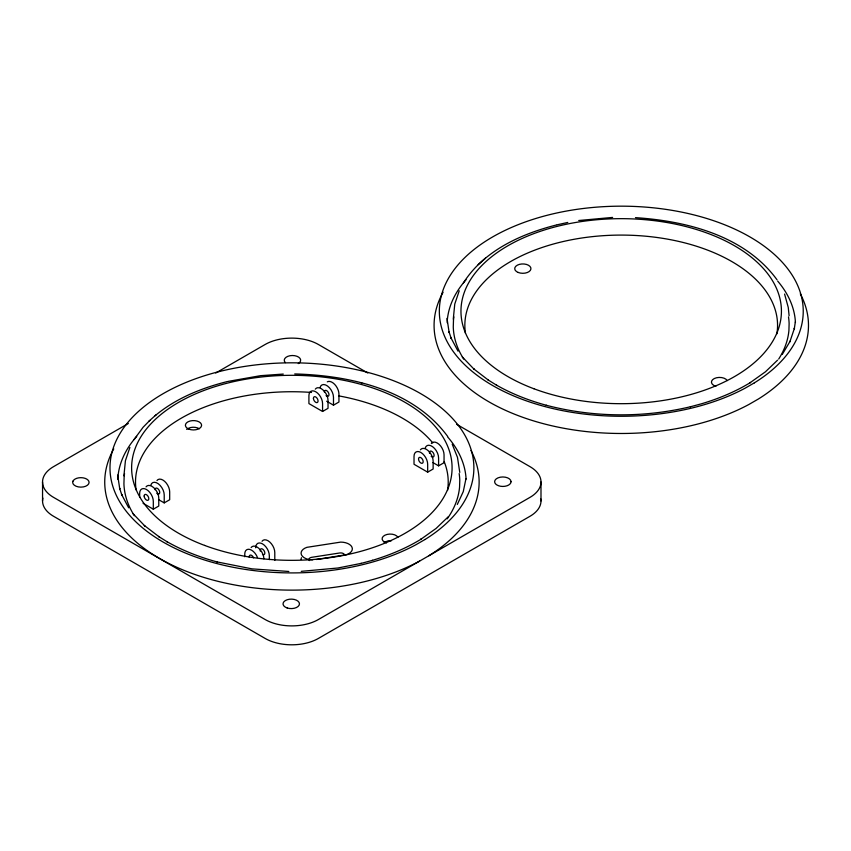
<?xml version="1.0" encoding="UTF-8"?>
<svg xmlns="http://www.w3.org/2000/svg" width="851" height="851" viewBox="0 0 851 851"><rect width="100%" height="100%" fill="white"/><g stroke="black" fill="none" stroke-linecap="round" stroke-linejoin="round"><path stroke-width="1.28" d="M117.874 479.4L117.949 476.783A174.221 100.588 0 0 1 136.703 436.382M123.927 475.815L125.416 460.699L129.884 447.435M447.222 322.752L447.296 320.146A174.221 100.588 0 0 1 466.05 279.745M453.275 319.178L454.764 304.052L459.232 290.797M465.997 478.56L463.252 491.655L457.295 504.473M795.334 321.912L794.281 328.911L794.504 328.071L789.856 341.868L790.207 341.091L782.271 354.41M134.032 439.595L143.128 427.223L149.829 420.394M463.38 282.957C483.772 250.832 520.769 233.993 556.458 224.972M448.211 516.802L436.127 528.407L420.671 539.428L421.224 539.087C405.959 548.427 389.311 555.309 372.195 560.415M777.559 360.154L765.475 371.77L750.018 382.78L750.571 382.45C735.307 391.79 718.659 398.672 701.532 403.778L690.352 406.789M155.127 415.703C175.742 398.449 201.261 388.12 227.111 381.61M485.474 258.151L478.124 264.693M148.776 421.341L156.127 414.799M384.099 542.395L388.12 540.842L391.205 540.842M186.688 429.415C190.22 426.628 195.57 426.628 199.421 428.755M128.32 423.49L53.57 466.635A37.646 21.732 0 0 0 53.57 497.378L265.15 619.528A37.646 21.732 0 0 0 318.391 619.528L529.971 497.378A37.646 21.732 0 0 0 529.971 466.635L456.561 424.255M215.707 373.036L265.15 344.485A37.646 21.732 0 0 1 318.391 344.485L367.781 373.004M143.064 503.281L153.308 509.196L158.765 506.047L158.765 498.165A9.648 5.574 60 0 0 153.701 487.634A9.648 5.574 60 0 0 146.032 486.868M158.541 499.611L164.222 502.888L169.679 499.739L169.679 491.857A9.648 5.574 60 0 0 164.626 481.326A9.648 5.574 60 0 0 156.946 480.56M322.572 411.469L322.572 403.587A9.648 5.574 60 0 0 315.742 391.768A9.648 5.574 60 0 0 308.913 395.704L308.913 403.587L322.572 411.469L328.029 408.32L328.029 400.438A9.648 5.574 60 0 0 322.965 389.907A9.648 5.574 60 0 0 315.295 389.141M326.667 401.225L333.486 405.172L338.943 402.012L338.943 394.13A9.648 5.574 60 0 0 334.73 384.418A9.648 5.574 60 0 0 327.295 381.833M427.67 472.156L427.67 464.274A9.648 5.574 60 0 0 420.851 452.455A9.648 5.574 60 0 0 414.022 456.391L414.022 464.274L427.67 472.156L433.138 469.007L433.138 461.125A9.648 5.574 60 0 0 428.074 450.583A9.648 5.574 60 0 0 420.394 449.828M432.904 462.561L438.595 465.848L444.052 462.699L444.052 454.817A9.648 5.574 60 0 0 438.999 444.286A9.648 5.574 60 0 0 431.319 443.52M361.005 563.436L372.578 560.32M557.086 224.813L567.777 222.451M227.738 381.461L260.544 375.674L283.266 374.057M690.682 406.693C643.377 417.979 593.264 417.586 546.214 405.246M361.335 563.341L337.911 568L301.233 571.351M316.498 559.501L346.527 554.661A11.648 6.723 0 0 0 351.952 547.097A11.648 6.723 0 0 0 340.698 542.108L306.913 547.331A11.648 6.723 0 0 0 301.477 554.905A11.648 6.723 0 0 0 312.732 559.884M578.733 220.515L612.614 217.42M294.723 373.94C350.059 375.419 413.022 389.471 447.679 436.435M288.84 571.478L251.981 568.862L216.867 561.883M635.495 217.643C687.183 221.037 744.965 235.844 777.027 279.798M361.196 382.801L361.877 382.971M546.565 405.342C529.088 400.566 512.036 394.002 496.282 385.014M217.228 561.979C199.74 557.203 182.699 550.65 166.934 541.651L167.466 541.981L158.52 536.438L159.084 536.79L144.308 525.471L144.84 525.982L132.969 513.621M487.868 379.801L496.803 385.333M488.431 380.152L473.645 368.823L474.177 369.334L462.316 356.984M458.008 351.144L450.87 337.677L451.232 338.453L448.902 331.55L449.126 332.39L447.009 318.402M128.661 507.792L121.523 494.314L121.884 495.101L119.566 488.197L119.778 489.038L117.661 475.049M452.211 444.19L457.476 457.349L459.774 472.433M784.59 294.074L788.249 307.413L789.122 315.785M540.991 482.006L540.991 500.92M438.595 465.848L438.595 457.966A9.648 5.574 60 0 0 432.659 446.732A9.648 5.574 60 0 0 425.181 448.179M333.486 405.172L333.486 397.289A9.648 5.574 60 0 0 327.55 386.046A9.648 5.574 60 0 0 320.072 387.503M274.788 560.426L274.788 552.544A9.648 5.574 60 0 0 269.735 542.002A9.648 5.574 60 0 0 262.055 541.247M269.331 559.628L269.331 555.692A9.648 5.574 60 0 0 262.502 543.874A9.648 5.574 60 0 0 255.683 547.81M244.758 556.745L244.758 554.118A9.648 5.574 60 0 1 249.822 549.427A9.648 5.574 60 0 1 257.491 557.533M164.222 502.888L164.222 495.005A9.648 5.574 60 0 0 158.286 483.772A9.648 5.574 60 0 0 150.808 485.219M153.308 509.196L153.308 501.313A9.648 5.574 60 0 0 146.478 489.495A9.648 5.574 60 0 0 139.649 493.431L139.649 497.378M42.55 482.006L42.55 500.92M447.562 436.829A174.221 100.588 0 0 1 466.082 479.124M447.2 518.855A167.945 96.961 0 0 0 459.572 487.08L459.774 480.315A167.945 96.961 0 0 0 459.168 473.56M134.373 515.695A167.945 96.961 0 0 1 123.927 483.698L124.14 476.932A167.945 96.961 0 0 1 124.544 473.56M470.954 450.456A187.199 108.077 0 0 1 428.84 555.756M419.607 561.096A187.199 108.077 0 0 1 191.549 573.276A187.199 108.077 0 0 1 113.757 448.902M251.13 547.555A9.648 5.574 60 0 1 258.81 548.31A9.648 5.574 60 0 1 263.874 558.841M429.532 453.423A3.287 1.893 60 0 1 431.563 451.243A3.287 1.893 60 0 1 434.084 455.593A3.287 1.893 60 0 1 431.17 456.274M260.268 551.15A3.287 1.893 60 0 1 262.108 548.884A3.287 1.893 60 0 1 264.821 552.852A3.287 1.893 60 0 1 262.502 554.427M249.343 557.458A3.287 1.893 60 0 1 250.694 555.065A3.287 1.893 60 0 1 253.598 557.873M155.073 489.729A3.287 1.893 60 0 1 157.605 488.517A3.287 1.893 60 0 1 159.68 492.857A3.287 1.893 60 0 1 156.797 493.314M324.337 392.003A3.287 1.893 60 0 1 326.869 390.79A3.287 1.893 60 0 1 328.943 395.13A3.287 1.893 60 0 1 326.061 395.587M285.351 362.611A8.202 4.734 0 0 1 287.755 356.367A8.202 4.734 0 0 1 298.744 357.197A8.202 4.734 0 0 1 298.254 363.59M309.392 560.575A3.861 2.234 0 0 1 311.732 557.309L339.709 552.98A3.861 2.234 0 0 1 344.559 555.139M301.084 559.469A11.648 6.723 0 0 1 301.477 557.724M540.853 499.026A37.646 21.732 0 0 1 529.971 516.291L318.391 638.441A37.646 21.732 0 0 1 265.15 638.441L53.57 516.291A37.646 21.732 0 0 1 42.869 498.08M386.535 542.917A8.106 4.681 0 0 1 384.897 535.215A8.106 4.681 0 0 1 397.885 537.226M444.211 461.699A156.35 90.27 0 0 1 447.52 490.506M136.107 489.878A156.35 90.27 0 0 1 311.509 392.449M338.868 395.906A156.35 90.27 0 0 1 432.787 442.903M777.676 281.085A174.221 100.588 0 0 1 795.43 322.486M778.686 359.058A167.945 96.961 0 0 0 788.92 330.433L789.122 323.667A167.945 96.961 0 0 0 788.505 316.912M463.721 359.058A167.945 96.961 0 0 1 453.275 327.05L453.477 320.284A167.945 96.961 0 0 1 453.891 316.912M800.302 293.808A187.199 108.077 0 0 1 758.188 399.119L748.944 404.448A187.199 108.077 0 0 1 520.897 416.628A187.199 108.077 0 0 1 443.094 292.265M715.882 386.28A8.106 4.681 0 0 1 714.244 378.567A8.106 4.681 0 0 1 727.233 380.578M465.444 333.23A156.35 90.27 0 0 1 621.751 235.089A156.35 90.27 0 0 1 776.867 333.858M72.952 481.177L72.675 482.4A8.202 4.734 0 0 0 80.877 487.134A8.202 4.734 0 0 0 89.078 482.4L88.802 481.177A8.202 4.734 0 0 0 80.877 477.666A8.202 4.734 0 0 0 72.952 481.177M511.036 481.709L510.76 482.932A8.202 4.734 0 0 1 502.835 486.442A8.202 4.734 0 0 1 494.91 482.932L494.622 481.709A8.202 4.734 0 0 1 502.835 476.964A8.202 4.734 0 0 1 511.036 481.709M425 539.502L416.022 544.693A181.944 105.045 0 0 1 115.651 493.867A181.944 105.045 0 0 1 336.975 366.09A181.944 105.045 0 0 1 425 539.502M754.348 382.865L745.37 388.045A181.944 105.045 0 0 1 444.999 337.23A181.944 105.045 0 0 1 666.322 209.442A181.944 105.045 0 0 1 754.348 382.865M204.591 545.406A160.222 92.504 0 0 0 451.86 472.667A160.222 92.504 0 0 0 219.111 385.397A160.222 92.504 0 0 0 204.591 545.406M418.532 458.997A3.287 1.893 60 0 0 422.011 463.327A3.287 1.893 60 0 0 422.011 458.678A3.287 1.893 60 0 0 418.532 458.997M144.159 496.037A3.287 1.893 60 0 0 147.638 500.367A3.287 1.893 60 0 0 147.638 495.718A3.287 1.893 60 0 0 144.159 496.037M313.423 398.311A3.287 1.893 60 0 0 316.902 402.64A3.287 1.893 60 0 0 316.902 398.002A3.287 1.893 60 0 0 313.423 398.311M287.149 607.965A8.202 4.734 0 0 0 299.456 603.859A8.202 4.734 0 0 0 287.149 599.753A8.202 4.734 0 0 0 287.149 607.965M188.837 429.095A8.106 4.681 0 0 0 201.57 425.67A8.106 4.681 0 0 0 190.06 421.022A8.106 4.681 0 0 0 188.837 429.095M533.928 388.758A160.222 92.504 0 0 0 781.207 316.019A160.222 92.504 0 0 0 548.459 228.749A160.222 92.504 0 0 0 533.928 388.758M518.185 272.458A8.106 4.681 0 0 0 530.907 269.033A8.106 4.681 0 0 0 519.408 264.374A8.106 4.681 0 0 0 518.185 272.458"/></g></svg>
